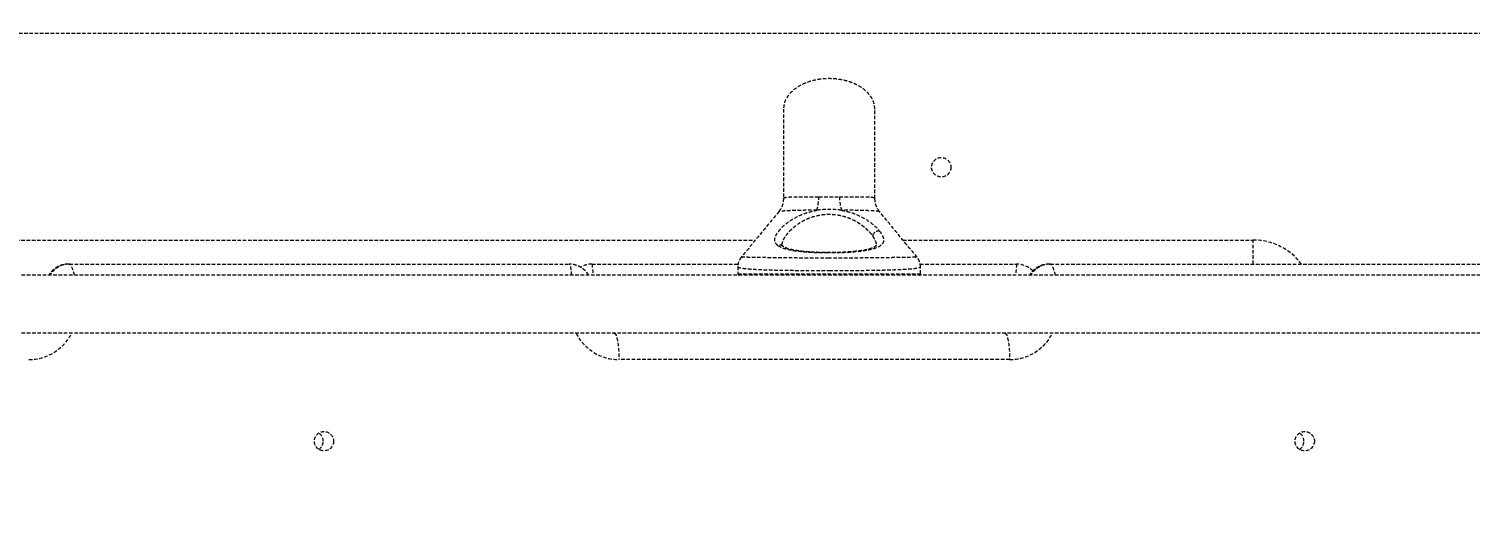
# Model space of a CAD drawing. Header units: millimetres. Extents: x -3036 to 2935, y -3673 to 3376.
# Drawn here: x 393 to 914, y 836 to 1013 of the extents above; entities that cross this region are included whole.
import ezdxf

# ---------------------------------------------------------------- set-up
doc = ezdxf.new("R2010")
doc.units = ezdxf.units.MM
doc.linetypes.add('HIDDEN', pattern=[1.905, 1.27, -0.635])
doc.layers.add('DIKOM_ОБЪЕКТ', color=7, linetype='Continuous')
doc.layers.add('DIKOM_РАЗМЕР_ОБЪЕКТА', color=7, linetype='Continuous')
doc.styles.add('style1', font='arialbd.ttf', dxfattribs={"width": 0.8})
doc.dimstyles.new('1-50', dxfattribs={"dimtxt": 300, "dimasz": 200, "dimexe": 100, "dimexo": 0, "dimgap": 100, "dimtad": 1, "dimtoh": 1, "dimtxsty": 'style1', "dimcen": 200, "dimclrd": 7, "dimclre": 7, "dimclrt": 7, "dimadec": 1, "dimazin": 2, "dimtfac": 1, "dimtmove": 0, "dimatfit": 2, "dimfxl": 0, "dimlwd": 25, "dimlwe": 18, "dimarcsym": 0})

# ---------------------------------------------------------------- blocks, each defined once
blk = doc.blocks.new('*D24')
at = {"layer": 'Defpoints', "color": 0, "transparency": 16777216}
for p in [(1434.93, 1574.31), (-815.07, 919.68), (1434.93, 836.1)]:
    blk.add_point(p, dxfattribs=at)
at = {"layer": 'DIKOM_РАЗМЕР_ОБЪЕКТА', "color": 7, "lineweight": 18, "transparency": 16777216}
for p, q in [((-815.07, 919.68), (-815.07, 1674.31)), ((1434.93, 836.1), (1434.93, 1674.31))]:
    blk.add_line(p, q, dxfattribs=at)
at = {"layer": 'DIKOM_РАЗМЕР_ОБЪЕКТА', "color": 7, "lineweight": 25, "transparency": 16777216}
blk.add_line((-615.07, 1574.31), (1234.93, 1574.31), dxfattribs=at)
at = {"layer": 'DIKOM_РАЗМЕР_ОБЪЕКТА', "color": 7, "transparency": 16777216}
for points in [[(-615.07, 1607.64), (-615.07, 1540.97), (-815.07, 1574.31)], [(1234.93, 1607.64), (1234.93, 1540.97), (1434.93, 1574.31)]]:
    blk.add_solid(points, dxfattribs=at)
at = {"layer": 'DIKOM_РАЗМЕР_ОБЪЕКТА', "color": 7, "transparency": 16777216, "insert": (194.59, 1827.48), "char_height": 300, "attachment_point": 5, "style": 'style1'}
blk.add_mtext('2250', dxfattribs=at)

msp = doc.modelspace()

# ---------------------------------------------------------------- linework, layer by layer
at = {"layer": 'DIKOM_ОБЪЕКТ', "color": 7, "linetype": 'HIDDEN', "lineweight": 15}
for p, q in [((1114.926, 1011.197), (-725.074, 1011.197)), ((-792.374, 936.597), (655.9, 936.597)), ((709.173, 936.597), (835.726, 936.597)), ((835.726, 927.897), (835.726, 936.597)), ((407.666, 927.897), (408.018, 927.897)), ((408.018, 927.897), (588.553, 927.897)), ((596.829, 927.897), (649.672, 927.897)), ((649.529, 927.018), (649.529, 924.397)), ((714.268, 930.376), (714.29, 930.364)), ((715.337, 927.897), (750.229, 927.897)), ((715.529, 927.02), (715.529, 927.021)), ((715.529, 924.397), (715.529, 927.02)), ((762.042, 927.897), (762.394, 927.897)), ((762.394, 927.897), (942.928, 927.897)), ((1144.491, 923.897), (390.721, 923.897)), ((649.529, 924.397), (715.529, 924.397)), ((1144.491, 902.897), (390.721, 902.897)), ((747.726, 893.397), (606.566, 893.397))]:
    msp.add_line(p, q, dxfattribs=at)
at = {"layer": 'DIKOM_ОБЪЕКТ', "color": 7, "linetype": 'HIDDEN', "lineweight": 15, "flags": 128}
for points in [[(596.829, 927.897), (596.846, 927.72), (596.897, 927.196), (596.98, 926.346), (597.092, 925.202), (597.22, 923.897)], [(750.229, 927.897), (750.212, 927.72), (750.16, 927.196), (750.077, 926.346), (749.965, 925.202), (749.829, 923.808), (749.828, 923.797)], [(604.893, 902.897), (605.22, 902.714), (605.533, 902.173), (605.823, 901.296), (606.076, 900.114), (606.284, 898.674), (606.439, 897.032), (606.534, 895.25), (606.566, 893.397)], [(746.053, 902.897), (746.379, 902.714), (746.693, 902.173), (746.982, 901.296), (747.236, 900.114), (747.444, 898.674), (747.598, 897.032), (747.694, 895.25), (747.726, 893.397)]]:
    msp.add_lwpolyline(points, dxfattribs=at)
at = {"layer": 'DIKOM_ОБЪЕКТ', "color": 7, "linetype": 'HIDDEN', "lineweight": 15}
for centre, radius in [((723.029, 962.897), 3.5), ((499.996, 863.908), 3.484), ((854.372, 863.908), 3.484)]:
    msp.add_circle(centre, radius, dxfattribs=at)
for centre, radius, start, end in [((659.099, 952.837), 19.755, 343.91233, 358.21522), ((705.934, 952.843), 19.729, 181.79976, 196.12496), ((700.423, 937.594), 2.257, 81.69408, 167.91135), ((664.658, 932.95), 1.8, 51.00394, 113.63016), ((835.726, 914.697), 21.9, 37.06637, 90), ((407.694, 919.742), 8.154, 90.19872, 149.37316), ((408.046, 919.742), 8.154, 90.1987, 149.37318), ((596.829, 919.597), 8.3, 90, 119.4015), ((750.229, 919.597), 8.3, 44.41605, 90), ((762.07, 919.742), 8.154, 90.19968, 149.37204), ((762.422, 919.742), 8.154, 90.19968, 149.37204), ((650.029, 924.397), 0.5, 180, 270), ((715.029, 924.397), 0.5, 270, 0), ((393.288, 910.893), 17.496, 270.20254, 332.8046), ((606.628, 910.893), 17.496, 207.19545, 269.79743), ((747.664, 910.893), 17.496, 270.20246, 332.80465), ((496.2, 863.91), 3.506, 359.78663, 57.00244), ((850.576, 863.91), 3.506, 359.78786, 57.00166), ((496.2, 863.884), 3.506, 302.99732, 0.21312), ((850.576, 863.884), 3.506, 302.9981, 0.21189)]:
    msp.add_arc(centre, radius, start, end, dxfattribs=at)
for centre, major_axis, start_param, end_param in [((409.199, 918.397), (-1.218, 9.498), 5.3076018, 6.260961), ((587.371, 918.397), (1.218, 9.498), 5.3520504, 6.3054096), ((763.575, 918.397), (-1.218, 9.498), 5.3076018, 6.260961)]:
    msp.add_ellipse(centre, major_axis=major_axis, ratio=0.1733093, start_param=start_param, end_param=end_param, dxfattribs=at)
for points, knots in [([(699.029, 983.897), (698.974, 984.571), (698.858, 985.989), (697.913, 988.052), (696.413, 989.972), (694.425, 991.611), (692.177, 992.887), (689.899, 993.785), (687.68, 994.383), (685.335, 994.779), (682.615, 994.956), (679.428, 994.781), (675.988, 994.1), (672.628, 992.829), (669.708, 990.998), (667.563, 988.754), (666.258, 986.328), (666.101, 984.667), (666.029, 983.897)], [0, 0, 0, 0, 0.04633218, 0.09737748, 0.15341215, 0.21313319, 0.27355685, 0.33083024, 0.38133768, 0.43158135, 0.49443426, 0.56871237, 0.65082225, 0.73500152, 0.8148891, 0.88597281, 0.9471345, 1, 1, 1, 1]), ([(666.029, 983.897), (666.029, 983.817), (666.029, 983.664), (666.029, 982.521), (666.029, 980.912), (666.029, 978.963), (666.029, 976.839), (666.029, 974.664), (666.029, 972.543), (666.029, 970.55), (666.029, 968.74), (666.029, 966.983), (666.029, 965.021), (666.029, 962.22), (666.029, 958.251), (666.029, 954.547), (666.029, 952.1), (666.029, 951.618)], [0, 0, 0, 0, 0.1166789, 0.2239662, 0.3210148, 0.4076373, 0.4840125, 0.550593, 0.6080465, 0.6570258, 0.6981632, 0.7322856, 0.7705407, 0.8181298, 0.8935288, 0.9790363, 1, 1, 1, 1]), ([(699.029, 951.629), (699.029, 952.107), (699.029, 954.551), (699.029, 958.252), (699.029, 962.483), (699.029, 965.635), (699.029, 968.2), (699.029, 970.387), (699.029, 972.543), (699.029, 974.664), (699.029, 976.839), (699.029, 978.963), (699.029, 980.912), (699.029, 982.521), (699.029, 983.664), (699.029, 983.817), (699.029, 983.897)], [0, 0, 0, 0, 0.0208094, 0.1063314, 0.1817432, 0.2431893, 0.2896408, 0.3428625, 0.3918502, 0.4493134, 0.5159052, 0.5922934, 0.6789306, 0.7759957, 0.8833013, 1, 1, 1, 1]), ([(666.029, 951.665), (665.967, 950.867), (665.827, 949.072), (664.88, 947.645), (664.355, 946.853)], [0, 0, 0, 0, 0.444644, 1, 1, 1, 1]), ([(666.029, 951.633), (666.068, 951.709), (666.148, 951.867), (666.796, 952.029), (667.842, 952.129), (669.333, 952.179), (671.239, 952.201), (673.515, 952.211), (676.078, 952.217), (677.913, 952.221), (678.845, 952.222)], [0, 0, 0, 0, 0.09911, 0.2029812, 0.3145398, 0.4350232, 0.5653116, 0.704015, 0.8496405, 1, 1, 1, 1]), ([(678.845, 952.222), (680.073, 952.199), (682.53, 952.153), (684.987, 952.2), (686.215, 952.223)], [0, 0, 0, 0, 0.50000164, 1, 1, 1, 1]), ([(686.215, 952.223), (687.15, 952.222), (688.985, 952.219), (691.541, 952.213), (693.812, 952.202), (695.716, 952.181), (697.211, 952.134), (698.257, 952.037), (698.908, 951.879), (698.989, 951.719), (699.029, 951.641)], [0, 0, 0, 0, 0.1507376, 0.29606, 0.4336417, 0.5642861, 0.6848565, 0.7967042, 0.9002077, 1, 1, 1, 1]), ([(700.73, 946.831), (700.194, 947.631), (699.232, 949.067), (699.091, 950.873), (699.029, 951.674)], [0, 0, 0, 0, 0.5568316, 1, 1, 1, 1]), ([(700.711, 946.854), (700.188, 947.638), (699.235, 949.064), (699.093, 950.863), (699.029, 951.673)], [0, 0, 0, 0, 0.5493185, 1, 1, 1, 1]), ([(664.379, 946.885), (662.02, 944.016), (657.628, 938.675), (652.942, 933.019), (650.774, 930.401)], [0, 0, 0, 0, 0.5371117, 1, 1, 1, 1]), ([(663.937, 934.599), (663.558, 934.983), (662.803, 935.751), (662.808, 937.256), (663.603, 938.999), (665.188, 940.931), (667.465, 942.926), (670.401, 944.806), (673.927, 946.431), (676.694, 947.052), (678.08, 947.363)], [0, 0, 0, 0, 0.1243616, 0.2485079, 0.3719467, 0.4957448, 0.6204742, 0.7454953, 0.8724918, 1, 1, 1, 1]), ([(678.08, 947.363), (676.849, 947.354), (674.424, 947.337), (671.108, 947.283), (668.303, 947.201), (666.168, 947.087), (664.878, 946.966), (664.34, 946.878), (664.399, 946.865), (664.41, 946.862)], [0, 0, 0, 0, 0.1884086, 0.3708256, 0.5422828, 0.7000004, 0.8419386, 0.9708525, 1, 1, 1, 1]), ([(665.529, 934.766), (665.55, 935.045), (665.593, 935.602), (665.932, 936.533), (666.447, 937.502), (667.147, 938.514), (668.024, 939.564), (669.111, 940.66), (670.367, 941.728), (671.749, 942.717), (673.142, 943.545), (674.529, 944.223), (676.333, 944.947), (678.775, 945.623), (681.937, 945.976), (684.599, 945.839), (686.655, 945.485), (688.129, 945.111), (689.55, 944.63), (690.866, 944.072), (692.121, 943.428), (693.249, 942.748), (694.323, 941.999), (695.34, 941.192), (696.445, 940.182), (697.438, 939.12), (697.982, 938.383), (698.216, 938.066)], [0, 0, 0, 0, 0.0415083, 0.08284, 0.1253677, 0.1649301, 0.2061031, 0.2501844, 0.2942198, 0.3344689, 0.374587, 0.4067956, 0.4372396, 0.4997028, 0.5618819, 0.6244487, 0.6552935, 0.6869962, 0.7175435, 0.7496249, 0.7797988, 0.812411, 0.8415831, 0.8749628, 0.9110363, 0.9617408, 1, 1, 1, 1]), ([(686.982, 947.364), (685.498, 947.519), (682.531, 947.829), (679.564, 947.518), (678.08, 947.363)], [0, 0, 0, 0, 0.5000345, 1, 1, 1, 1]), ([(686.982, 947.364), (687.783, 947.202), (689.383, 946.878), (692.342, 945.899), (695.595, 944.31), (698.736, 942.06), (700.081, 940.567), (700.749, 939.827)], [0, 0, 0, 0, 0.1270962, 0.2536991, 0.5054273, 0.7544679, 1, 1, 1, 1]), ([(700.694, 946.857), (700.698, 946.858), (700.72, 946.866), (700.566, 946.899), (700.275, 946.945), (699.936, 946.985), (699.624, 947.016), (699.283, 947.046), (698.847, 947.08), (698.362, 947.112), (697.747, 947.147), (696.903, 947.187), (695.705, 947.231), (694.129, 947.275), (692.177, 947.313), (689.795, 947.345), (687.939, 947.357), (686.982, 947.364)], [0, 0, 0, 0, 0.0139073, 0.0842422, 0.1551584, 0.1908353, 0.2261587, 0.2666168, 0.2962182, 0.3478708, 0.3887535, 0.4373176, 0.5278717, 0.6214665, 0.7183653, 0.8545987, 1, 1, 1, 1]), ([(714.306, 930.378), (712.165, 932.971), (707.685, 938.397), (703.098, 943.96), (700.703, 946.864)], [0, 0, 0, 0, 0.4778751, 1, 1, 1, 1]), ([(700.749, 939.827), (701.234, 939.118), (702.199, 937.705), (702.308, 935.949), (701.322, 934.544), (699.147, 933.488), (695.917, 932.734), (691.818, 932.238), (687.106, 931.949), (683.767, 931.923), (682.097, 931.91)], [0, 0, 0, 0, 0.1240037, 0.2470382, 0.3710795, 0.4960267, 0.6213198, 0.7471146, 0.8734801, 1, 1, 1, 1]), ([(698.216, 938.066), (698.594, 937.467), (699.348, 936.276), (699.469, 935.269), (699.529, 934.768)], [0, 0, 0, 0, 0.50249477, 1, 1, 1, 1]), ([(682.097, 931.91), (681.098, 931.92), (679.091, 931.94), (676.17, 932.059), (673.393, 932.25), (670.841, 932.521), (668.559, 932.88), (666.618, 933.337), (665.019, 933.892), (664.297, 934.363), (663.937, 934.599)], [0, 0, 0, 0, 0.1251347, 0.2511801, 0.3761652, 0.5018955, 0.626606, 0.7516898, 0.8759243, 1, 1, 1, 1]), ([(665.794, 934.346), (665.699, 934.445), (665.506, 934.646), (665.521, 934.712), (665.529, 934.745)], [0, 0, 0, 0, 0.4923576, 1, 1, 1, 1]), ([(699.529, 934.809), (699.517, 934.712), (699.497, 934.538), (699.331, 934.387), (698.928, 934.088), (698.125, 933.696), (696.811, 933.279), (695.196, 932.927), (693.189, 932.617), (690.721, 932.358), (687.718, 932.162), (684.358, 932.059), (680.964, 932.056), (677.836, 932.143), (675.079, 932.301), (672.449, 932.542), (670.392, 932.828), (668.761, 933.151), (667.554, 933.471), (666.495, 933.86), (666.034, 934.18), (665.794, 934.346)], [0, 0, 0, 0, 0.059815, 0.1065497, 0.1436935, 0.1949039, 0.2429683, 0.2908356, 0.3399752, 0.3951945, 0.4574192, 0.5252949, 0.5909753, 0.6516212, 0.7072334, 0.7589088, 0.8230869, 0.8613536, 0.9039332, 0.9500253, 1, 1, 1, 1]), ([(407.666, 927.897), (407.193, 927.873), (406.227, 927.826), (404.8, 927.432), (403.426, 926.793), (402.153, 925.867), (401.182, 924.888), (400.748, 924.154), (400.596, 923.897)], [0, 0, 0, 0, 0.1667878, 0.3408441, 0.5189574, 0.6991107, 0.8947186, 1, 1, 1, 1]), ([(595.623, 923.897), (595.505, 924.104), (595.134, 924.756), (594.245, 925.7), (593.026, 926.652), (591.682, 927.331), (590.336, 927.74), (589.288, 927.884), (588.701, 927.894), (588.553, 927.897)], [0, 0, 0, 0, 0.0839309, 0.2646099, 0.4527407, 0.6281643, 0.7927818, 0.947676, 1, 1, 1, 1]), ([(650.756, 930.379), (650.36, 929.801), (649.649, 928.762), (649.566, 927.439), (649.529, 926.852)], [0, 0, 0, 0, 0.5567393, 1, 1, 1, 1]), ([(649.566, 927.025), (649.557, 926.992), (649.526, 926.887), (649.838, 926.698), (650.666, 926.469), (652.086, 926.281), (653.701, 926.14), (655.303, 926.035), (657.519, 925.924), (660.539, 925.814), (663.989, 925.729), (667.237, 925.671), (670.084, 925.631), (673.565, 925.596), (677.725, 925.568), (680.922, 925.565), (682.529, 925.563)], [0, 0, 0, 0, 0.0274562, 0.0869928, 0.1764921, 0.2692645, 0.3260647, 0.3844933, 0.4445512, 0.5376493, 0.6344132, 0.6943462, 0.7546849, 0.8154275, 0.9072578, 1, 1, 1, 1]), ([(650.826, 930.365), (650.822, 930.382), (650.808, 930.447), (651.414, 930.468), (652.598, 930.468), (654.356, 930.434), (656.598, 930.389), (659.307, 930.341), (662.423, 930.296), (665.903, 930.255), (669.68, 930.223), (673.687, 930.198), (677.862, 930.182), (680.703, 930.18), (682.131, 930.179)], [0, 0, 0, 0, 0.0319689, 0.1232905, 0.2134493, 0.3022892, 0.3910682, 0.4785838, 0.566285, 0.6531989, 0.7399784, 0.8267964, 0.9129868, 1, 1, 1, 1]), ([(682.131, 930.179), (683.62, 930.179), (686.621, 930.181), (690.533, 930.195), (693.85, 930.213), (696.595, 930.233), (698.689, 930.252), (700.192, 930.268), (701.168, 930.28), (702.149, 930.292), (703.133, 930.304), (704.116, 930.318), (705.094, 930.333), (706.096, 930.348), (707.187, 930.367), (708.36, 930.388), (709.451, 930.409), (710.331, 930.427), (711.172, 930.443), (711.958, 930.457), (712.735, 930.468), (713.339, 930.469), (713.863, 930.457), (714.203, 930.434), (714.251, 930.391), (714.268, 930.376)], [0, 0, 0, 0, 0.0896071, 0.180509, 0.2396038, 0.3000844, 0.3611812, 0.3844003, 0.4084473, 0.4333426, 0.4591129, 0.4857928, 0.5134113, 0.5419748, 0.5746838, 0.6155543, 0.6598524, 0.6950631, 0.7227995, 0.7719004, 0.813101, 0.8614753, 0.9035986, 0.9655064, 1, 1, 1, 1]), ([(682.529, 925.563), (684.147, 925.565), (687.359, 925.569), (692.036, 925.6), (696.443, 925.649), (700.163, 925.712), (703.221, 925.782), (705.687, 925.856), (708.209, 925.954), (710.618, 926.082), (712.549, 926.239), (713.866, 926.399), (714.719, 926.558), (715.385, 926.757), (715.467, 926.925), (715.515, 927.024)], [0, 0, 0, 0, 0.0935032, 0.1855341, 0.2760937, 0.3651837, 0.4304343, 0.4939705, 0.5557915, 0.6452697, 0.7309009, 0.7933712, 0.8543257, 0.913767, 1, 1, 1, 1]), ([(715.529, 926.854), (715.463, 927.605), (715.347, 928.927), (714.615, 929.945), (714.299, 930.384)], [0, 0, 0, 0, 0.5688526, 1, 1, 1, 1]), ([(762.042, 927.897), (761.569, 927.873), (760.603, 927.826), (759.175, 927.432), (757.802, 926.793), (756.529, 925.867), (755.558, 924.888), (755.124, 924.154), (754.972, 923.897)], [0, 0, 0, 0, 0.1667882, 0.3408456, 0.5189559, 0.6991114, 0.8947187, 1, 1, 1, 1])]:
    msp.add_open_spline(points, degree=3, knots=knots, dxfattribs=at)

# ---------------------------------------------------------------- dimensions: what is measured, and where the dimension line sits
at = {"layer": 'DIKOM_РАЗМЕР_ОБЪЕКТА'}
dim = msp.add_linear_dim(base=(1434.926, 1574.306), p1=(-815.074, 919.681), p2=(1434.926, 836.096), angle=180, dimstyle='1-50', dxfattribs=at)
dim.commit()
dim.dimension.update_dxf_attribs({"geometry": '*D24', "text_midpoint": (194.592, 1574.306), "dimtype": 160})

doc.saveas('drawing.dxf')
